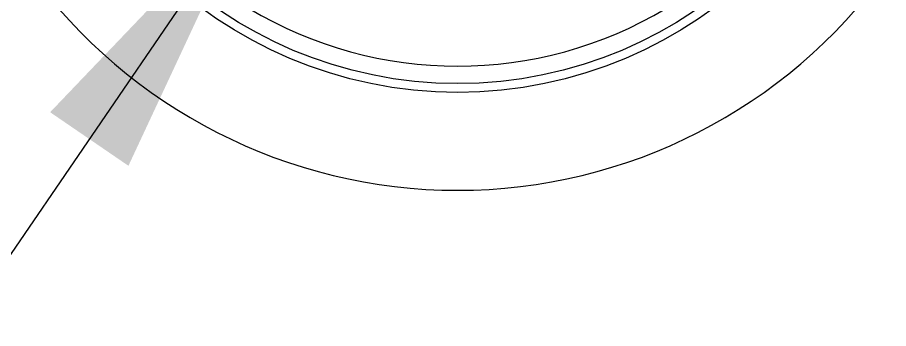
# Model space of a CAD drawing. Header units: millimetres. Extents: x 12 to 854, y 4 to 555.
# Drawn here: x 163.69 to 174.43, y 242.33 to 246.17 of the extents above; entities that cross this region are included whole.
import ezdxf

# ---------------------------------------------------------------- set-up
doc = ezdxf.new("R2010")
doc.units = ezdxf.units.MM
doc.linetypes.add('CENTER', pattern=[10.16, 6.35, -1.27, 1.27, -1.27])
doc.layers.add('DEFAULT_1', color=7, linetype='CENTER')
doc.dimstyles.new('SLDDIMSTYLE1', dxfattribs={"dimtxt": 0.18, "dimasz": 3.556, "dimexe": 0, "dimexo": 0.0625, "dimgap": 0, "dimtad": 0, "dimtih": 1, "dimtoh": 1, "dimdec": 0, "dimrnd": 1e-09, "dimzin": 0, "dimdsep": 46, "dimtxsty": 'Standard', "dimsah": 1, "dimcen": 0.09, "dimadec": 0, "dimazin": 0, "dimtfac": 3.556, "dimtdec": 0, "dimtofl": 0, "dimtmove": 0, "dimatfit": 3, "dimfxl": 1, "dimfrac": 2, "dimtolj": 1, "dimtzin": 0, "dimarcsym": 0})

msp = doc.modelspace()

# ---------------------------------------------------------------- linework, layer by layer
at = {"color": 7, "linetype": 'Continuous', "lineweight": 25}
for radius in [5.312, 5.204]:
    msp.add_circle((169.114, 250.557), radius, dxfattribs=at)
for radius, start, end in [(6.519, 215.9336, 324.0664), (4.99, 239.0215, 300.9785)]:
    msp.add_arc((169.114, 250.557), radius, start, end, dxfattribs=at)

# ---------------------------------------------------------------- leaders
at = {"layer": 'DEFAULT_1'}
msp.add_leader([(166.582, 247.605), (138.528, 206.593)], dimstyle='SLDDIMSTYLE1', dxfattribs=at)

doc.saveas('drawing.dxf')
